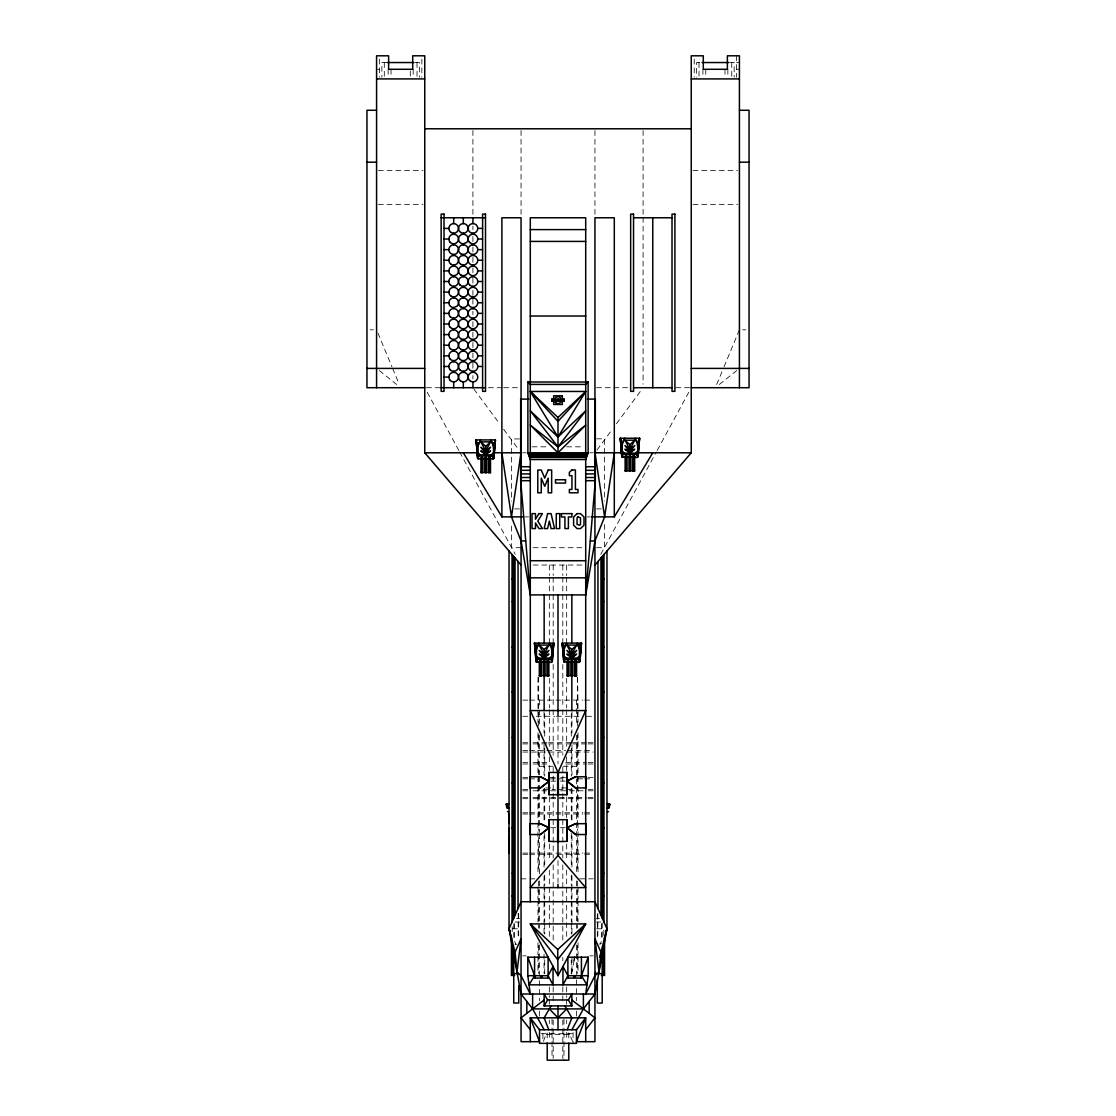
<?xml version="1.0" encoding="UTF-8"?>
<svg xmlns="http://www.w3.org/2000/svg" width="1116" height="1116" viewBox="0 0 1116 1116"><rect width="100%" height="100%" fill="white"/><g stroke="black" fill="none" stroke-linecap="round" stroke-linejoin="round"><path stroke-width="0.75" stroke-dasharray="5 3.75" d="M603.798 935.222L603.798 926.629M571.587 974.003L574.043 960.555M543.464 1041.27L546.268 1033.709M716.667 384.49L723.363 368.406M724.033 366.801L739.42 329.806M599.892 944.708L601.315 941.527M600.757 554.331L656.375 451.91M657.212 450.39L688.767 392.302M596.99 450.027L612.363 429.255M616.45 423.717L642.077 389.093M719.346 384.49L736.741 370.554M386.792 62.538L381.881 62.538L381.881 77.283M415.138 62.538L419.449 62.538L419.449 77.283M699.565 62.538L696.607 62.538L696.607 77.283M729.557 62.538L734.161 62.538L734.161 77.283M736.532 62.538L739.42 62.538M376.58 69.29L379.468 69.29M736.532 69.29L739.42 69.29M378.31 170.497L423.02 170.497M692.98 170.497L737.69 170.497M378.31 204.368L423.02 204.368M692.98 204.368L737.69 204.368M370.163 329.806L373.372 329.806M742.628 329.806L745.837 329.806M426.465 387.712L440.22 387.712M488.39 387.712L502.144 387.712M503.637 387.712L521.06 387.712M596.558 387.712L612.684 387.712M613.856 387.712L629.34 387.712M675.78 387.712L689.535 387.712M519.456 438.951L511.435 438.951L511.435 501.168M596.544 438.825L604.565 438.825L604.565 501.112M532.025 446.819L549.337 446.819M566.663 446.819L583.975 446.819M522.595 452.789L526.222 452.789M589.778 452.789L593.405 452.789M514.643 508.91L519.456 508.91M596.544 508.91L601.357 508.91M525.245 516.875L528.607 516.875M587.239 516.875L590.322 516.875M521.06 547.705L511.435 547.705L511.435 522.414M533.085 547.705L582.915 547.705M596.544 547.705L604.565 547.705L604.565 522.414M533.085 565.031L582.915 565.031M577.586 677.259L578.032 708.493M522.776 700.123L527.938 700.123M529.654 700.123L582.915 700.123M584.631 700.123L593.224 700.123M522.734 716.291L529.458 716.291M536.168 716.291L554.638 716.291M556.326 716.291L579.832 716.291M586.542 716.291L593.266 716.291M522.776 742.712L531.369 742.712M533.085 742.712L546.826 742.712M548.556 742.712L570.89 742.712M572.606 742.712L586.346 742.712M588.062 742.712L593.224 742.712M522.776 743.912L531.369 743.912M533.085 743.912L546.826 743.912M548.556 743.912L570.89 743.912M572.606 743.912L586.346 743.912M588.062 743.912L593.224 743.912M522.776 750.608L527.938 750.608M529.654 750.608L545.11 750.608M546.826 750.608L565.728 750.608M567.444 750.608L582.915 750.608M584.631 750.608L593.224 750.608M522.776 752.058L593.224 752.058M522.776 762.563L531.369 762.563M533.085 762.563L550.272 762.563M565.728 762.563L586.346 762.563M588.062 762.563L593.224 762.563M522.776 764L531.369 764M533.085 764L550.272 764M565.728 764L586.346 764M588.062 764L594.94 764M539.53 766.273L552.964 766.273M563.036 766.273L576.47 766.273M522.776 777.392L527.938 777.392M550.272 777.392L558.865 777.392M560.581 777.392L565.728 777.392M588.062 777.392L593.224 777.392M522.776 778.842L527.938 778.842M529.654 778.842L538.247 778.842M550.272 778.842L555.419 778.842M557.135 778.842L565.728 778.842M577.753 778.842L582.915 778.842M584.631 778.842L593.224 778.842M550.732 781.13L558.809 781.13M560.427 781.13L565.268 781.13M545.836 787.924L554.526 787.924M561.474 787.924L570.164 787.924M522.776 789.347L527.938 789.347M543.394 789.347L555.419 789.347M557.135 789.347L572.606 789.347M588.062 789.347L593.224 789.347M522.776 790.798L531.369 790.798M533.085 790.798L558.865 790.798M560.581 790.798L586.346 790.798M588.062 790.798L593.224 790.798M522.776 797.494L531.369 797.494M533.085 797.494L586.346 797.494M588.062 797.494L594.94 797.494M522.776 798.693L531.369 798.693M533.085 798.693L586.346 798.693M588.062 798.693L593.224 798.693M522.776 812.783L527.938 812.783M529.654 812.783L582.915 812.783M584.631 812.783L593.224 812.783M522.776 813.996L527.938 813.996M529.654 813.996L582.915 813.996M584.631 813.996L593.224 813.996M550.732 827.695L558.809 827.695M560.427 827.695L565.268 827.695M522.776 853.084L527.938 853.084M529.654 853.084L582.915 853.084M584.631 853.084L593.224 853.084M522.776 854.284L527.938 854.284M529.654 854.284L555.419 854.284M557.135 854.284L582.915 854.284M584.631 854.284L593.224 854.284M521.06 878.836L536.168 878.836M579.832 878.836L593.266 878.836M516.541 918.649L519.554 918.649M596.446 918.649L599.459 918.649M515.048 922.025L519.554 922.025M596.446 922.025L600.952 922.025M512.467 928.791L519.345 928.791M596.655 928.791L603.533 928.791M599.752 943.411L601.482 943.411M514.992 944.178L516.248 944.178M522.776 955.854L526.222 955.854M589.778 955.854L593.224 955.854M541.204 1033.709L576.47 1033.709M546.268 1034.42L569.732 1034.42L572.536 1041.27M379.259 370.554L396.654 384.49M473.923 389.093L499.55 423.717M503.637 429.255L519.01 450.027M427.233 392.302L458.788 450.39M459.625 451.91L515.243 554.331M514.685 941.527L516.108 944.708M377.919 333.028L391.967 366.801M392.637 368.406L399.333 384.49M736.532 55.8L736.532 77.269M731.761 62.538L731.761 76.237M727.855 69.29L727.855 77.311M725.009 69.29L725.009 76.223M705.758 69.29L705.758 76.223M702.913 69.29L702.913 77.311M699.007 62.538L699.007 76.237M694.236 59.106L694.236 77.269M643.095 130.516L643.095 215.667M643.095 217.411L643.095 384.239M602.194 923.072L602.194 938.751M601.677 923.657L601.677 939.156M597.827 913.32L597.827 939.156M597.311 914.353L597.311 938.751M594.94 130.516L594.94 215.667M578.032 710.222L578.032 722.373M578.032 732.78L578.032 784.841M578.032 786.571L578.032 821.264M578.032 823.008L578.032 875.056M578.032 887.192L578.032 899.343M578.032 901.072L578.032 921.9M578.032 942.713L578.032 954.864M578.032 956.593L578.032 973.947M577.349 677.259L577.349 726.042M577.349 734.76L577.349 774.839M577.349 776.569L577.349 830.583M577.349 837.558L577.349 872.405M577.349 881.11L577.349 928.149M577.349 945.573L577.349 973.445M576.47 699.927L576.47 725.442M576.47 735.249L576.47 873.94M576.47 880.887L576.47 928.331M576.47 944.959L576.47 974.547M576.47 979.876L576.47 1000.717M576.47 1011.096L576.47 1016.341M573.094 1032.579L573.094 1042.637M571.964 712.106L571.964 733.017M571.964 745.209L571.964 774.839M571.964 788.775L571.964 821.878M571.964 835.814L571.964 867.174M571.964 875.879L571.964 933.381M571.964 957.765L571.964 973.445M571.28 713.696L571.28 736.253M571.28 748.404L571.28 776.164M571.28 788.301L571.28 823.008M571.28 833.415L571.28 866.379M571.28 875.056L571.28 885.462M571.28 887.192L571.28 899.343M571.28 901.072L571.28 921.9M571.28 923.63L571.28 934.05M571.28 960.067L571.28 973.947M569.732 1033.709L569.732 1034.42M568.783 1032.844L568.783 1041.395M566.663 565.031L566.663 575.493M566.663 577.237L566.663 641.742M566.663 678.361L566.663 708.004M566.663 709.748L566.663 746.353M566.663 756.815L566.663 770.765M566.663 796.922L566.663 817.847M566.663 844.003L566.663 861.44M566.663 870.159L566.663 938.151M566.663 986.976L566.663 997.425M566.663 999.169L566.663 1004.4M566.663 1020.094L566.663 1023.581M566.663 1032.3L566.663 1041.019M563.971 1019.173L563.971 1031.142M563.971 1032.844L563.971 1060.2M562.813 565.031L562.813 575.493M562.813 577.237L562.813 641.742M562.813 664.411L562.813 708.004M562.813 709.748L562.813 755.072M562.813 767.278L562.813 791.69M562.813 793.434L562.813 857.953M562.813 864.928L562.813 941.639M562.813 957.333L562.813 960.82M562.813 986.976L562.813 1004.4M562.813 1020.094L562.813 1058.456M558 717.435L558 763.86M558 860.562L558 882.547M553.187 565.031L553.187 575.493M553.187 577.237L553.187 641.742M553.187 664.411L553.187 708.004M553.187 709.748L553.187 755.072M553.187 767.278L553.187 791.69M553.187 793.434L553.187 857.953M553.187 864.928L553.187 941.639M553.187 986.976L553.187 1004.4M553.187 1020.094L553.187 1058.456M552.029 1019.173L552.029 1031.142M552.029 1032.844L552.029 1058.484M549.337 565.031L549.337 575.493M549.337 577.237L549.337 641.742M549.337 678.361L549.337 708.004M549.337 709.748L549.337 746.353M549.337 756.815L549.337 770.765M549.337 796.922L549.337 817.847M549.337 844.003L549.337 861.44M549.337 870.159L549.337 938.151M549.337 986.976L549.337 997.425M549.337 999.169L549.337 1004.4M549.337 1020.094L549.337 1023.581M549.337 1032.3L549.337 1041.019M547.217 1032.844L547.217 1041.395M544.72 713.696L544.72 736.253M544.72 748.404L544.72 776.164M544.72 788.301L544.72 823.008M544.72 833.415L544.72 866.379M544.72 875.056L544.72 885.462M544.72 887.192L544.72 899.343M544.72 901.072L544.72 921.9M544.72 923.63L544.72 934.05M544.72 960.067L544.72 973.947M544.036 712.106L544.036 733.017M544.036 745.209L544.036 774.839M544.036 788.775L544.036 821.878M544.036 835.814L544.036 867.174M544.036 875.879L544.036 933.381M544.036 954.292L544.036 973.445M542.906 1033.709L542.906 1041.144M539.53 699.927L539.53 708.437M539.53 710.125L539.53 725.442M539.53 735.249L539.53 774.978M539.53 776.652L539.53 832.257M539.53 833.805L539.53 873.94M539.53 880.887L539.53 928.331M539.53 944.959L539.53 974.547M539.53 980.615L539.53 1000.717M539.53 1011.096L539.53 1016.341M538.651 677.259L538.651 726.042M538.651 734.76L538.651 774.839M538.651 776.569L538.651 830.583M538.651 837.558L538.651 872.405M538.651 881.11L538.651 928.149M538.651 945.573L538.651 973.445M537.968 677.259L537.968 708.493M537.968 710.222L537.968 722.373M537.968 732.78L537.968 784.841M537.968 786.571L537.968 821.264M537.968 823.008L537.968 875.056M537.968 887.192L537.968 899.343M537.968 901.072L537.968 921.9M537.968 942.713L537.968 954.864M537.968 956.593L537.968 973.947M521.06 130.516L521.06 215.667M518.689 913.348L518.689 939.184M518.173 913.32L518.173 939.156M514.323 923.657L514.323 939.156M513.806 923.685L513.806 939.184M512.202 926.629L512.202 935.222M472.905 130.516L472.905 215.667M472.905 226.102L472.905 229.575M472.905 236.522L472.905 245.213M472.905 246.957L472.905 255.634M472.905 257.377L472.905 266.068M472.905 267.798L472.905 276.489M472.905 278.233L472.905 283.45M472.905 290.397L472.905 297.344M472.905 299.088L472.905 309.509M472.905 311.252L472.905 314.726M472.905 321.673L472.905 330.364M472.905 332.108L472.905 340.785M472.905 342.528L472.905 351.219M472.905 352.949L472.905 361.64M472.905 363.384L472.905 368.601M472.905 375.548L472.905 379.022M421.848 59.106L421.848 77.269M417.021 62.538L417.021 76.237M413.185 69.29L413.185 77.311M410.297 71.019L410.297 76.223M391.032 69.29L391.032 76.223M388.145 69.29L388.145 77.311M384.295 62.538L384.295 76.237M379.468 59.106L379.468 77.269"/><path stroke-width="1.5" d="M603.798 974.756L603.798 942.099M485.725 454.882L485.753 446.4L490.594 441.88L485.739 450.906L480.773 447.209L485.725 453.598L490.594 450.906L485.725 454.882L480.773 450.906L485.725 453.598L490.594 447.209L485.739 450.906L480.773 441.88L485.753 446.4M544.106 658.063L544.12 649.582L548.96 645.062L544.106 654.088L539.14 650.391L544.106 656.78L548.96 654.088L544.106 658.063L539.14 654.088L544.106 656.78L548.96 650.391L544.106 654.088L539.14 645.062L544.12 649.582M571.81 658.063L571.824 649.582L576.665 645.062L571.81 654.088L566.844 650.391L571.81 656.78L576.665 654.088L571.81 658.063L566.844 654.088L571.81 656.78L576.665 650.391L571.81 654.088L566.844 645.062L571.824 649.582M629.898 453.18L629.926 444.698L634.767 440.192L629.912 449.218L624.946 445.507L629.898 451.896L634.767 449.218L629.898 453.18L624.946 449.218L629.898 451.896L634.767 445.507L629.912 449.218L624.946 440.192L629.926 444.698M608.346 807.789L608.429 803.687L606.978 803.687M485.781 459.192L493.844 458.467L495.406 439.927L476.141 439.927L477.662 458.467L484.358 459.192M552.308 661.3L553.773 643.109L534.522 643.109L536.043 661.649L551.22 662.374L552.308 661.3L551.22 662.374M580.013 661.3L581.478 643.109L562.227 643.109L563.747 661.649L578.925 662.374L580.013 661.3L578.925 662.374M638.101 456.416L639.58 438.225L620.315 438.225L621.835 456.779L637.027 457.49L638.101 456.416L637.027 457.49M501.893 452.789L511.477 516.875L521.06 540.953L530.295 594.912L585.705 594.912L595.33 480.689L595.33 399.11L587.309 399.11M476.141 439.927L477.662 457.755L480.187 454.882L478.108 452.789L478.108 446.219L476.141 439.927L477.662 458.467M536.043 661.649L538.568 658.063L536.475 655.971L536.475 646.513M563.747 661.649L566.258 658.063L564.18 655.971L564.18 645.062M620.315 438.225L621.835 456.053L624.36 453.18L622.282 451.101L622.282 444.517L620.315 438.225L621.835 456.779M480.089 455.998L491.375 455.998L493.844 457.755L493.356 446.219L495.406 439.927L493.844 458.467M624.263 454.31L635.548 454.31L638.017 456.053L637.529 444.517L639.58 438.225L638.017 456.779M585.858 457.853L585.998 456.165M598.999 971.966L600.952 952.241L594.94 938.709L598.999 971.966L594.94 975.691L585.705 994.007L588.174 975.691L588.174 957.193L567.891 957.193L567.891 978.09L581.422 978.09L581.422 957.193M495.406 439.927L493.718 454.882L492.282 456.318M639.58 438.225L637.906 453.18L636.455 454.63M517.001 971.966L521.06 938.709L515.048 952.241L517.001 971.966L521.06 975.691L530.295 994.007L527.826 975.691L527.826 957.193L548.109 957.193L548.109 978.09L534.578 978.09L534.578 957.193M511.477 516.875L521.06 452.789L521.06 217.773L501.893 217.773L501.893 516.875L523.571 516.875M585.705 594.912L594.94 540.953L604.621 516.875L614.302 452.789M478.108 452.789L477.746 454.882L479.196 456.318M536.475 655.971L536.043 660.937L534.522 643.109L536.475 645.062M564.18 655.971L563.747 660.937L562.227 643.109L564.18 649.4L566.551 643.109M622.282 451.101L621.919 453.18L623.37 454.63M574.043 960.555L574.656 957.193M571.852 1029.747L583.389 1008.906L594.94 994.007L606.978 928.791L606.978 550.997M608.429 803.687L609.866 804.204L609.141 807.789L606.978 807.789M594.94 975.691L595.805 972.329M599.669 957.263L606.978 928.791L594.94 901.728L521.06 901.728L509.022 928.791L521.06 994.007L532.611 1008.906L544.148 1029.747M604.398 938.682L606.978 928.791L605.556 931.972M586.151 457.853L587.058 454.477M527.826 957.193L534.578 975.691L529.054 984.842L586.946 984.842L581.422 975.691L588.174 957.193M478.108 446.219L480.48 439.927M538.847 643.109L536.475 649.4L534.522 643.109L536.126 658.063L537.563 659.5M622.282 444.517L624.653 438.225M567.235 1029.747L571.852 1017.834L564.919 1005.921M509.022 823.524L509.022 813.996M509.022 853.377L509.022 834.503M509.022 832.578L509.022 828.281M558 975.691L585.705 923.909L530.295 923.909L558 975.691L557.707 949.493L530.295 923.909L557.707 959.607L585.705 923.909L557.707 949.493M544.148 1005.921L547.607 999.964L568.393 999.964L571.852 994.007L571.852 1005.921L544.148 1005.921L544.148 994.007L547.607 999.964M551.081 1005.921L544.148 1017.834L548.765 1029.747M591.857 516.875L614.302 516.875L652.776 452.789M484.79 458.132L485.739 456.737L486.729 458.132L486.729 472.584L484.79 472.584L484.79 458.132L486.729 458.132M628.978 456.43L629.912 455.049L630.903 456.43L630.903 470.882L628.978 470.882L628.978 456.43L630.903 456.43M543.171 661.314L544.12 659.919L545.096 661.314L545.096 675.752L543.171 675.752L543.171 661.314L545.096 661.314M570.876 661.314L571.824 659.919L572.801 661.314L572.801 675.752L570.876 675.752L570.876 661.314L572.801 661.314M480.954 458.132L481.917 456.737L482.879 458.132L482.879 472.584L480.954 472.584L480.954 458.132L482.879 458.132M488.571 458.132L489.533 456.737L490.496 458.132L490.496 472.584L488.571 472.584L488.571 458.132L490.496 458.132M625.127 456.43L626.09 455.049L627.053 456.43L627.053 470.882L625.127 470.882L625.127 456.43L627.053 456.43M632.744 456.43L633.707 455.049L634.669 456.43L634.669 470.882L632.744 470.882L632.744 456.43L634.669 456.43M539.321 661.314L540.284 659.919L541.246 661.314L541.246 675.752L539.321 675.752L539.321 661.314L541.246 661.314M546.952 661.314L547.914 659.919L548.877 661.314L548.877 675.752L546.952 675.752L546.952 661.314L548.877 661.314M567.026 661.314L567.988 659.919L568.951 661.314L568.951 675.752L567.026 675.752L567.026 661.314L568.951 661.314M574.656 661.314L575.619 659.919L576.581 661.314L576.581 675.752L574.656 675.752L574.656 661.314L576.581 661.314M585.705 1029.747L594.94 1017.834L571.852 999.964M586.5 454.728L588.118 452.789L588.118 382.007L527.882 382.007L527.882 452.789L530.295 459.541L585.705 459.541L588.118 452.789L527.882 452.789L529.5 454.728M594.94 565.031L691.25 452.789L691.25 55.8L703.289 55.8L703.289 69.29L727.381 69.29L727.381 55.8L739.42 55.8L739.42 387.712M558 855.484L530.295 887.625L585.705 887.625L558 855.484L558 841.59L567.249 841.366L567.249 819.702L548.751 819.702L548.751 841.366L558 841.59M566.663 1008.906L558 1017.834L549.337 1008.906M484.79 472.584L485.739 471.608L485.739 456.737M628.978 470.882L629.912 470.087L630.638 470.799M543.171 675.752L544.12 674.789L545.096 675.752M544.12 674.971L543.422 675.668L544.845 675.668M570.876 675.752L571.824 674.789L572.801 675.752M480.187 454.882L491.263 454.882L493.356 452.789M480.954 472.584L481.917 471.608L481.917 456.737M488.571 472.584L489.533 471.608L489.533 456.737M585.705 901.728L585.705 384.406L588.118 382.007M558 452.789L585.705 425.098L558 446.874L530.295 425.098L558 452.789L558 417.496L530.295 391.465L585.705 391.465L558 436.998L530.295 410.827L558 446.874L585.705 410.827L558 436.998L530.295 391.465L558 421.346L585.705 391.465L558 417.496M624.36 453.18L635.436 453.18L637.529 451.101M625.127 470.882L626.09 469.92L626.09 455.049M632.744 470.882L633.707 469.92L633.707 455.049M538.568 658.063L549.644 658.063L551.722 655.971L551.722 645.062L553.773 643.109L552.211 661.649M538.47 659.179L550.648 659.5L552.099 658.063L553.773 643.109L551.722 649.4L549.449 643.109M539.321 675.752L540.284 674.789L540.284 659.919M546.952 675.752L547.914 674.789L547.914 659.919M566.258 658.063L577.349 658.063L579.427 655.971L579.427 646.513M566.175 659.179L578.353 659.5L579.804 658.063L581.478 643.109L579.427 645.062L565.812 645.062M567.026 675.752L567.988 674.789L567.988 659.919M574.656 675.752L575.619 674.789L575.619 659.919M481.917 471.789L481.205 472.5L482.628 472.5M489.533 471.789L488.822 472.5L490.245 472.5M625.379 470.799L626.09 470.087L626.801 470.799M632.995 470.799L633.707 470.087M492.853 459.192L493.928 458.118M540.242 834.531L549.128 827.695L540.618 834.531L529.919 834.531L529.919 823.692L540.618 823.692L549.128 827.695M540.242 787.924L549.128 781.13L540.618 787.924L529.919 787.924L529.919 776.792L540.618 776.792L549.128 781.13M544.148 999.964L521.06 1017.834L530.295 1029.747M551.736 401.104L552.504 400.616L551.736 399.179L551.736 401.104L564.264 401.104L564.264 399.179L551.736 399.179M564.264 399.179L563.496 399.654L564.264 401.104M566.872 781.13L575.382 776.792L586.081 776.792L586.081 787.924L575.382 787.924L566.872 781.13L575.758 776.792M566.872 827.695L575.382 823.692L586.081 823.692L586.081 834.531L575.382 834.531L566.872 827.695L575.758 823.692M509.022 803.687L506.134 804.204L506.859 807.789L509.022 807.789M463.321 243.846L466.725 242.437A4.827 4.827 0 0 0 465.735 234.848A4.827 4.827 0 0 0 458.662 237.778A4.827 4.827 0 0 0 463.321 243.846L463.321 244.822M453.682 307.57L457.086 306.161A4.827 4.827 0 0 0 456.081 298.572A4.827 4.827 0 0 0 449.023 301.501A4.827 4.827 0 0 0 453.682 307.57L453.682 308.546M477.788 366.466A4.827 4.827 0 0 0 472.961 361.654L470.547 362.295A4.827 4.827 0 0 0 470.547 370.651L472.961 371.293A4.827 4.827 0 0 0 477.788 366.466L482.6 366.466M387.378 62.538L413.952 62.538M702.104 62.538L728.664 62.538M376.58 78.915L424.75 78.915M691.25 78.915L739.42 78.915M376.58 110.275L366.955 110.275L366.955 387.712L424.75 387.712M739.42 110.275L749.045 110.275L749.045 387.712L691.25 387.712M424.75 128.786L691.25 128.786M366.955 162.197L376.58 162.197M739.42 162.197L749.045 162.197M441.141 217.773L485.502 217.773M633.539 217.773L672.013 217.773M444.029 228.403L448.855 228.403M477.788 228.403A4.827 4.827 0 0 0 470.547 224.218A4.827 4.827 0 0 0 470.547 232.574A4.827 4.827 0 0 0 477.788 228.403L482.6 228.403M530.295 229.603L585.705 229.603M444.029 239.019L448.855 239.019M477.788 239.019L482.6 239.019M530.295 241.419L585.705 241.419M444.029 249.635L448.855 249.635M477.788 249.635A4.827 4.827 0 0 0 470.547 245.464A4.827 4.827 0 0 0 470.547 253.82A4.827 4.827 0 0 0 477.788 249.635L482.6 249.635M444.029 260.265L448.855 260.265M477.788 260.265A4.827 4.827 0 0 0 470.547 256.08A4.827 4.827 0 0 0 470.547 264.436A4.827 4.827 0 0 0 477.788 260.265L482.6 260.265M444.029 270.881L448.855 270.881M477.788 270.881A4.827 4.827 0 0 0 470.547 266.71A4.827 4.827 0 0 0 470.547 275.066A4.827 4.827 0 0 0 477.788 270.881L482.6 270.881M444.029 281.511L448.855 281.511M477.788 281.511L482.6 281.511M444.029 292.127L448.855 292.127M477.788 292.127A4.827 4.827 0 0 0 470.547 287.956A4.827 4.827 0 0 0 470.547 296.298A4.827 4.827 0 0 0 477.788 292.127L482.6 292.127M444.029 302.743L448.855 302.743M477.788 302.743A4.827 4.827 0 0 0 470.547 298.572A4.827 4.827 0 0 0 470.547 306.928A4.827 4.827 0 0 0 477.788 302.743L482.6 302.743M444.029 313.373L448.855 313.373M477.788 313.373A4.827 4.827 0 0 0 470.547 309.188A4.827 4.827 0 0 0 470.547 317.544A4.827 4.827 0 0 0 477.788 313.373L482.6 313.373M530.295 316.023L585.705 316.023M444.029 323.989L448.855 323.989M477.788 323.989L482.6 323.989M444.029 334.605L448.855 334.605M477.788 334.605A4.827 4.827 0 0 0 470.547 330.434A4.827 4.827 0 0 0 470.547 338.79A4.827 4.827 0 0 0 477.788 334.605L482.6 334.605M444.029 345.235L448.855 345.235M477.788 345.235A4.827 4.827 0 0 0 470.547 341.05A4.827 4.827 0 0 0 470.547 349.406A4.827 4.827 0 0 0 477.788 345.235L482.6 345.235M444.029 355.851L448.855 355.851M477.788 355.851L482.6 355.851M444.029 366.466L448.855 366.466M366.955 368.406L424.75 368.406M691.25 368.406L749.045 368.406M444.029 377.096L448.855 377.096M527.882 382.007L530.295 384.406L585.705 384.406M441.141 387.712L485.502 387.712M633.539 387.712L672.013 387.712M528.691 399.11L520.67 399.11L520.67 480.689L530.295 594.912M551.736 399.654L564.264 399.654M551.736 400.142L564.264 400.142M551.736 400.616L564.264 400.616M623.914 440.192L635.953 440.192M621.305 441.378L623.467 441.378M636.385 441.378L638.547 441.378M479.74 441.88L491.779 441.88M477.118 443.066L479.294 443.066M492.212 443.066L494.374 443.066M376.58 387.712L376.58 55.8L388.619 55.8L388.619 69.29L412.711 69.29L412.711 55.8L424.75 55.8L424.75 452.789L478.415 452.789M493.509 452.789L521.06 452.789M614.302 516.875L614.302 217.773L594.94 217.773L594.94 452.789L622.658 452.789M637.724 452.789L691.25 452.789M530.295 453.975L585.705 453.975M528.496 454.477L529.389 454.477M586.611 454.477L587.504 454.477M530.295 455.147L585.705 455.147M530.295 456.249L585.705 456.249M530.295 457.42L585.705 457.42M520.67 466.739L530.295 466.739M585.705 466.739L595.33 466.739M520.67 470.324L530.295 470.324M585.705 470.324L595.33 470.324M520.67 473.923L530.295 473.923M585.705 473.923L595.33 473.923M520.67 477.509L530.295 477.509M585.705 477.509L595.33 477.509M520.67 480.689L530.295 480.689M585.705 480.689L595.33 480.689M521.06 540.953L525.678 540.953M590.322 540.953L594.94 540.953M530.295 560.72L585.705 560.72M530.295 577.823L585.705 577.823M512.035 578.911L513.541 578.911M602.459 578.911L603.965 578.911M512.035 601.566L513.541 601.566M602.459 601.566L603.965 601.566M538.107 645.062L550.16 645.062M535.499 646.248L537.661 646.248M550.579 646.248L552.755 646.248M563.203 646.248L565.366 646.248M578.283 646.248L580.46 646.248M512.035 646.861L513.541 646.861M602.459 646.861L603.965 646.861M512.035 692.157L513.541 692.157M602.459 692.157L603.965 692.157M512.035 737.453L513.541 737.453M602.459 737.453L603.965 737.453M512.035 782.748L513.541 782.748M602.459 782.748L603.965 782.748M609.866 804.204L608.415 804.204L608.75 807.789L608.415 804.204L609.866 804.72M507.473 811.639L508.408 811.639M607.592 811.639L608.527 811.639M512.035 828.044L513.541 828.044M602.459 828.044L603.965 828.044M548.751 841.366L549.128 819.702M567.249 841.366L566.872 819.702M512.035 873.34L513.541 873.34M602.459 873.34L603.965 873.34M512.035 895.995L513.541 895.995M602.459 895.995L603.965 895.995M513.806 973.612L518.354 973.612M597.646 973.612L602.194 973.612M514.643 975.468L511.435 975.468L511.435 936.77M601.357 975.468L604.565 975.468L604.565 936.756M527.826 975.691L534.578 975.691M581.422 975.691L588.174 975.691M540.465 976.932L542.223 976.932M573.777 976.932L575.535 976.932M521.06 994.007L594.94 994.007M540.242 823.692L548.751 827.695M540.242 776.792L548.751 781.13M567.249 781.13L575.758 787.924M567.249 827.695L575.758 834.531M578.353 659.5L579.915 661.649M550.648 659.5L552.211 660.937L551.722 655.971M630.903 470.882L629.912 469.92L629.912 455.049M485.739 471.608L486.729 472.584M621.751 456.416L622.84 457.49M477.578 458.118L478.666 459.192M563.664 661.3L564.738 662.374M535.959 661.3L537.033 662.374M633.707 469.92L634.669 470.882M626.09 469.92L627.053 470.882M489.533 471.608L490.496 472.584M481.917 471.608L482.879 472.584M565.268 659.5L563.817 658.063L562.227 643.109M575.619 674.789L576.581 675.752M567.988 674.789L568.951 675.752M547.914 674.789L548.877 675.752M540.284 674.789L541.246 675.752M424.75 452.789L521.06 565.031M463.321 452.789L501.893 516.875M568.393 999.964L571.852 1005.921M510.444 931.972L509.022 928.791L509.022 550.997M635.241 438.225L637.529 444.517M577.153 643.109L579.427 649.4L581.478 643.109L579.915 660.937L579.427 655.971M491.068 439.927L493.356 446.219M528.942 454.477L529.849 457.853M511.602 938.682L509.022 928.791L515.048 952.241M594.94 452.789L604.621 516.875M635.436 453.18L635.548 454.31M577.349 658.063L577.446 659.179M549.644 658.063L549.742 659.179M491.263 454.882L491.375 455.998M530.002 456.165L530.142 457.853M507.571 803.687L507.654 807.789M652.776 217.773L652.776 387.712M603.965 554.513L603.965 922.025M602.459 556.256L602.459 918.649M602.194 950.218L602.194 1003.033L597.311 1003.033L597.311 979.178M600.952 558.014L600.952 915.26M597.953 561.529L597.953 908.494M594.94 454.533L594.94 1041.674L576.47 1041.674L585.705 1017.834L530.295 1017.834L530.295 1041.674M589.164 1001.457L589.164 1013.37M585.705 382.704L585.705 217.773L530.295 217.773L530.295 382.704M585.705 1041.674L585.705 1017.834L576.47 1029.747L539.53 1029.747L530.295 1017.834L539.53 1041.674L521.06 1041.674L521.06 454.533M583.389 994.007L583.389 1008.906L532.611 1008.906L532.611 994.007M581.199 978.09L581.199 975.691L568.1 975.691L568.1 978.09M576.47 1029.398L576.47 1043.348L539.53 1043.348L539.53 1029.398M572.327 453.975L572.327 455.147M572.327 456.249L572.327 457.42M571.852 594.912L571.852 642.537M571.824 659.919L571.852 710.557M571.364 453.975L571.364 455.147M571.364 456.249L571.364 457.42M568.783 1043.097L568.783 1060.2L547.217 1060.2L547.217 1043.097M566.872 772.467L566.872 794.718M558.488 453.975L558.488 455.147M558.488 456.249L558.488 457.42M558.377 772.467L558.377 794.718M558.377 819.702L558.377 841.59L557.623 841.59L557.623 819.702M558 594.912L558 715.719M558 794.718L558 819.702M558 884.235L558 887.625M558 1005.921L558 1029.747M557.512 453.975L557.512 455.147M557.512 456.249L557.512 457.42M557.623 772.467L557.623 794.718M549.128 772.467L549.128 794.718M547.9 978.09L547.9 975.691L534.801 975.691L534.801 978.09M544.636 453.975L544.636 455.147M544.636 456.249L544.636 457.42M544.148 594.912L544.148 643.346M544.12 659.919L544.148 710.557M543.673 453.975L543.673 455.147M543.673 456.249L543.673 457.42M530.295 384.406L530.295 901.728M526.836 1001.457L526.836 1013.37M518.745 985.721L518.745 1003.033L513.737 1003.033L513.737 949.367M518.047 561.529L518.047 908.494M515.048 558.014L515.048 915.26M513.541 556.256L513.541 918.649M512.202 942.099L512.202 974.756M512.035 554.513L512.035 922.025M472.961 217.773L472.961 223.577M472.961 233.216L472.961 234.193M472.961 243.846L472.961 244.822M472.961 254.462L472.961 255.438M472.961 265.078L472.961 266.068M472.961 275.708L472.961 276.684M472.961 286.324L472.961 287.3M472.961 296.954L472.961 297.93M472.961 307.57L472.961 308.546M472.961 318.186L472.961 319.162M472.961 328.815L472.961 329.792M472.961 339.431L472.961 340.408M472.961 350.047L472.961 351.024M472.961 360.677L472.961 361.654M472.961 371.293L472.961 372.27M472.961 381.909L472.961 387.712M463.321 217.773L463.321 223.577M463.321 233.216L463.321 234.193M463.321 254.462L463.321 255.438M463.321 265.078L463.321 266.068M463.321 275.708L463.321 276.684M463.321 286.324L463.321 287.3M463.321 296.954L463.321 297.93M463.321 307.57L463.321 308.546M463.321 318.186L463.321 319.162M463.321 328.815L463.321 329.792M463.321 339.431L463.321 340.408M463.321 350.047L463.321 351.024M463.321 360.677L463.321 361.654M463.321 371.293L463.321 372.27M463.321 381.909L463.321 387.712M453.682 217.773L453.682 223.577M453.682 233.216L453.682 234.193M453.682 243.846L453.682 244.822M453.682 254.462L453.682 255.438M453.682 265.078L453.682 266.068M453.682 275.708L453.682 276.684M453.682 286.324L453.682 287.3M453.682 296.954L453.682 297.93M453.682 318.186L453.682 319.162M453.682 328.815L453.682 329.792M453.682 339.431L453.682 340.408M453.682 350.047L453.682 351.024M453.682 360.677L453.682 361.654M453.682 371.293L453.682 372.27M453.682 381.909L453.682 387.712M507.585 804.176L507.25 807.789L507.585 804.176L506.134 804.204L507.585 804.204M458.495 249.635L457.086 253.053A4.827 4.827 0 0 1 449.497 252.049A4.827 4.827 0 0 1 452.426 244.99A4.827 4.827 0 0 1 458.495 249.635M557.065 399.891C558.251 403.574 559.925 397.296 557.065 399.891M547.607 513.625L544.148 528.579L547.607 528.579L549.351 521.102L551.081 528.579L554.54 528.579L551.081 513.625L547.607 513.625M548.193 470.017L544.72 478.164L541.26 470.017L537.8 470.017L537.8 492.798L541.26 492.798L541.26 478.164L544.72 486.297L548.193 478.164L548.193 492.798L551.653 492.798L551.653 470.017L548.193 470.017M585.705 710.557L558 772.467L530.295 710.557L585.705 710.557M553.048 966.442L548.109 975.691L553.048 984.842L553.048 966.442M567.891 975.691L562.952 984.842L562.952 966.442L567.891 975.691M538.958 513.625L535.485 519.233L535.485 513.625L532.025 513.625L532.025 528.579L535.485 528.579L535.485 522.972L538.958 528.579L542.418 528.579L537.8 521.102L542.418 513.625L538.958 513.625M485.739 471.789L485.041 472.5L486.464 472.5L485.739 471.789M571.824 674.971L571.127 675.668L572.55 675.668L571.824 674.971M540.284 674.971L539.572 675.668L540.995 675.668L540.284 674.971M547.914 674.971L547.203 675.668L548.626 675.668L547.914 674.971M567.988 674.971L567.277 675.668L568.7 675.668L567.988 674.971M575.619 674.971L574.907 675.668L576.33 675.668L575.619 674.971M577.056 513.625L573.596 516.973L573.596 525.231L577.056 528.579L580.515 528.579L583.975 525.245L583.975 516.973L580.515 513.625L577.056 513.625M577.921 516.973L577.056 517.81L577.056 524.408L579.65 525.245L580.515 524.408L580.515 517.81L577.921 516.973M571.95 470.017L569.355 472.347L569.355 475.695L571.95 475.695L571.95 489.45L569.355 489.45L569.355 492.798L578.018 492.798L578.018 489.45L575.41 489.45L575.41 470.017L571.95 470.017M444.029 214.132L441.141 214.132L441.141 391.353L444.029 391.353L444.029 214.132M485.502 214.132L482.6 214.132L482.6 391.353L485.502 391.353L485.502 214.132M633.539 214.132L630.652 214.132L630.652 391.353L633.539 391.353L633.539 214.132M674.901 214.132L672.013 214.132L672.013 391.353L674.901 391.353L674.901 214.132M562.338 395.803L553.662 395.803L553.662 404.48L562.338 404.48L562.338 395.803M565.505 479.74L555.503 479.74L555.503 483.089L565.505 483.089L565.505 479.74M559.744 513.625L556.27 513.625L556.27 528.579L559.744 528.579L559.744 513.625M571.866 513.625L561.474 513.625L561.474 516.973L564.933 516.973L564.933 528.579L568.393 528.579L568.393 516.973L571.866 516.973L571.866 513.625M567.249 772.467L548.751 772.467L548.751 794.718L567.249 794.718L567.249 772.467M555.545 402.597A3.474 3.474 0 0 0 561.348 401.035A3.474 3.474 0 0 0 557.107 396.794A3.474 3.474 0 0 0 555.545 402.597M460.908 381.267A4.827 4.827 0 0 0 468.148 377.096A4.827 4.827 0 0 0 460.908 372.911A4.827 4.827 0 0 0 460.908 381.267M451.269 232.574A4.827 4.827 0 0 0 458.495 228.403A4.827 4.827 0 0 0 451.269 224.218A4.827 4.827 0 0 0 451.269 232.574M470.547 381.267A4.827 4.827 0 0 0 477.788 377.096A4.827 4.827 0 0 0 470.547 372.911A4.827 4.827 0 0 0 470.547 381.267M469.557 284.915A4.827 4.827 0 0 0 477.62 282.753A4.827 4.827 0 0 0 471.719 276.852A4.827 4.827 0 0 0 469.557 284.915M469.557 327.393A4.827 4.827 0 0 0 477.62 325.23A4.827 4.827 0 0 0 471.719 319.329A4.827 4.827 0 0 0 469.557 327.393M469.557 242.437A4.827 4.827 0 0 0 477.62 240.275A4.827 4.827 0 0 0 471.719 234.36A4.827 4.827 0 0 0 469.557 242.437M469.557 359.254A4.827 4.827 0 0 0 477.62 357.092A4.827 4.827 0 0 0 471.719 351.191A4.827 4.827 0 0 0 469.557 359.254M450.264 380.5A4.827 4.827 0 0 0 458.327 378.338A4.827 4.827 0 0 0 452.426 372.437A4.827 4.827 0 0 0 450.264 380.5M459.904 369.884A4.827 4.827 0 0 0 467.981 367.722A4.827 4.827 0 0 0 462.066 361.807A4.827 4.827 0 0 0 459.904 369.884M459.904 359.254A4.827 4.827 0 0 0 467.981 357.092A4.827 4.827 0 0 0 462.066 351.191A4.827 4.827 0 0 0 459.904 359.254M460.908 349.406A4.827 4.827 0 0 0 468.148 345.235A4.827 4.827 0 0 0 460.908 341.05A4.827 4.827 0 0 0 460.908 349.406M460.908 338.79A4.827 4.827 0 0 0 468.148 334.605A4.827 4.827 0 0 0 460.908 330.434A4.827 4.827 0 0 0 460.908 338.79M459.904 327.393A4.827 4.827 0 0 0 467.981 325.23A4.827 4.827 0 0 0 462.066 319.329A4.827 4.827 0 0 0 459.904 327.393M460.908 317.544A4.827 4.827 0 0 0 468.148 313.373A4.827 4.827 0 0 0 460.908 309.188A4.827 4.827 0 0 0 460.908 317.544M460.908 306.928A4.827 4.827 0 0 0 468.148 302.743A4.827 4.827 0 0 0 460.908 298.572A4.827 4.827 0 0 0 460.908 306.928M460.908 296.298A4.827 4.827 0 0 0 468.148 292.127A4.827 4.827 0 0 0 460.908 287.956A4.827 4.827 0 0 0 460.908 296.298M459.904 284.915A4.827 4.827 0 0 0 467.981 282.753A4.827 4.827 0 0 0 462.066 276.852A4.827 4.827 0 0 0 459.904 284.915M460.908 275.066A4.827 4.827 0 0 0 468.148 270.881A4.827 4.827 0 0 0 460.908 266.71A4.827 4.827 0 0 0 460.908 275.066M460.908 264.436A4.827 4.827 0 0 0 468.148 260.265A4.827 4.827 0 0 0 460.908 256.08A4.827 4.827 0 0 0 460.908 264.436M460.908 253.82A4.827 4.827 0 0 0 468.148 249.635A4.827 4.827 0 0 0 460.908 245.464A4.827 4.827 0 0 0 460.908 253.82M460.908 232.574A4.827 4.827 0 0 0 468.148 228.403A4.827 4.827 0 0 0 460.908 224.218A4.827 4.827 0 0 0 460.908 232.574M450.264 369.884A4.827 4.827 0 0 0 458.327 367.722A4.827 4.827 0 0 0 452.426 361.807A4.827 4.827 0 0 0 450.264 369.884M450.264 359.254A4.827 4.827 0 0 0 458.327 357.092A4.827 4.827 0 0 0 452.426 351.191A4.827 4.827 0 0 0 450.264 359.254M450.264 348.638A4.827 4.827 0 0 0 458.327 346.476A4.827 4.827 0 0 0 452.426 340.575A4.827 4.827 0 0 0 450.264 348.638M450.264 338.022A4.827 4.827 0 0 0 458.327 335.86A4.827 4.827 0 0 0 452.426 329.945A4.827 4.827 0 0 0 450.264 338.022M450.264 327.393A4.827 4.827 0 0 0 458.327 325.23A4.827 4.827 0 0 0 452.426 319.329A4.827 4.827 0 0 0 450.264 327.393M450.264 316.777A4.827 4.827 0 0 0 458.327 314.614A4.827 4.827 0 0 0 452.426 308.714A4.827 4.827 0 0 0 450.264 316.777M451.269 296.298A4.827 4.827 0 0 0 458.495 292.127A4.827 4.827 0 0 0 451.269 287.956A4.827 4.827 0 0 0 451.269 296.298M450.264 284.915A4.827 4.827 0 0 0 458.327 282.753A4.827 4.827 0 0 0 452.426 276.852A4.827 4.827 0 0 0 450.264 284.915M451.269 275.066A4.827 4.827 0 0 0 458.495 270.881A4.827 4.827 0 0 0 451.269 266.71A4.827 4.827 0 0 0 451.269 275.066M451.269 264.436A4.827 4.827 0 0 0 458.495 260.265A4.827 4.827 0 0 0 451.269 256.08A4.827 4.827 0 0 0 451.269 264.436M450.264 242.437A4.827 4.827 0 0 0 458.327 240.275A4.827 4.827 0 0 0 452.426 234.36A4.827 4.827 0 0 0 450.264 242.437"/></g></svg>
